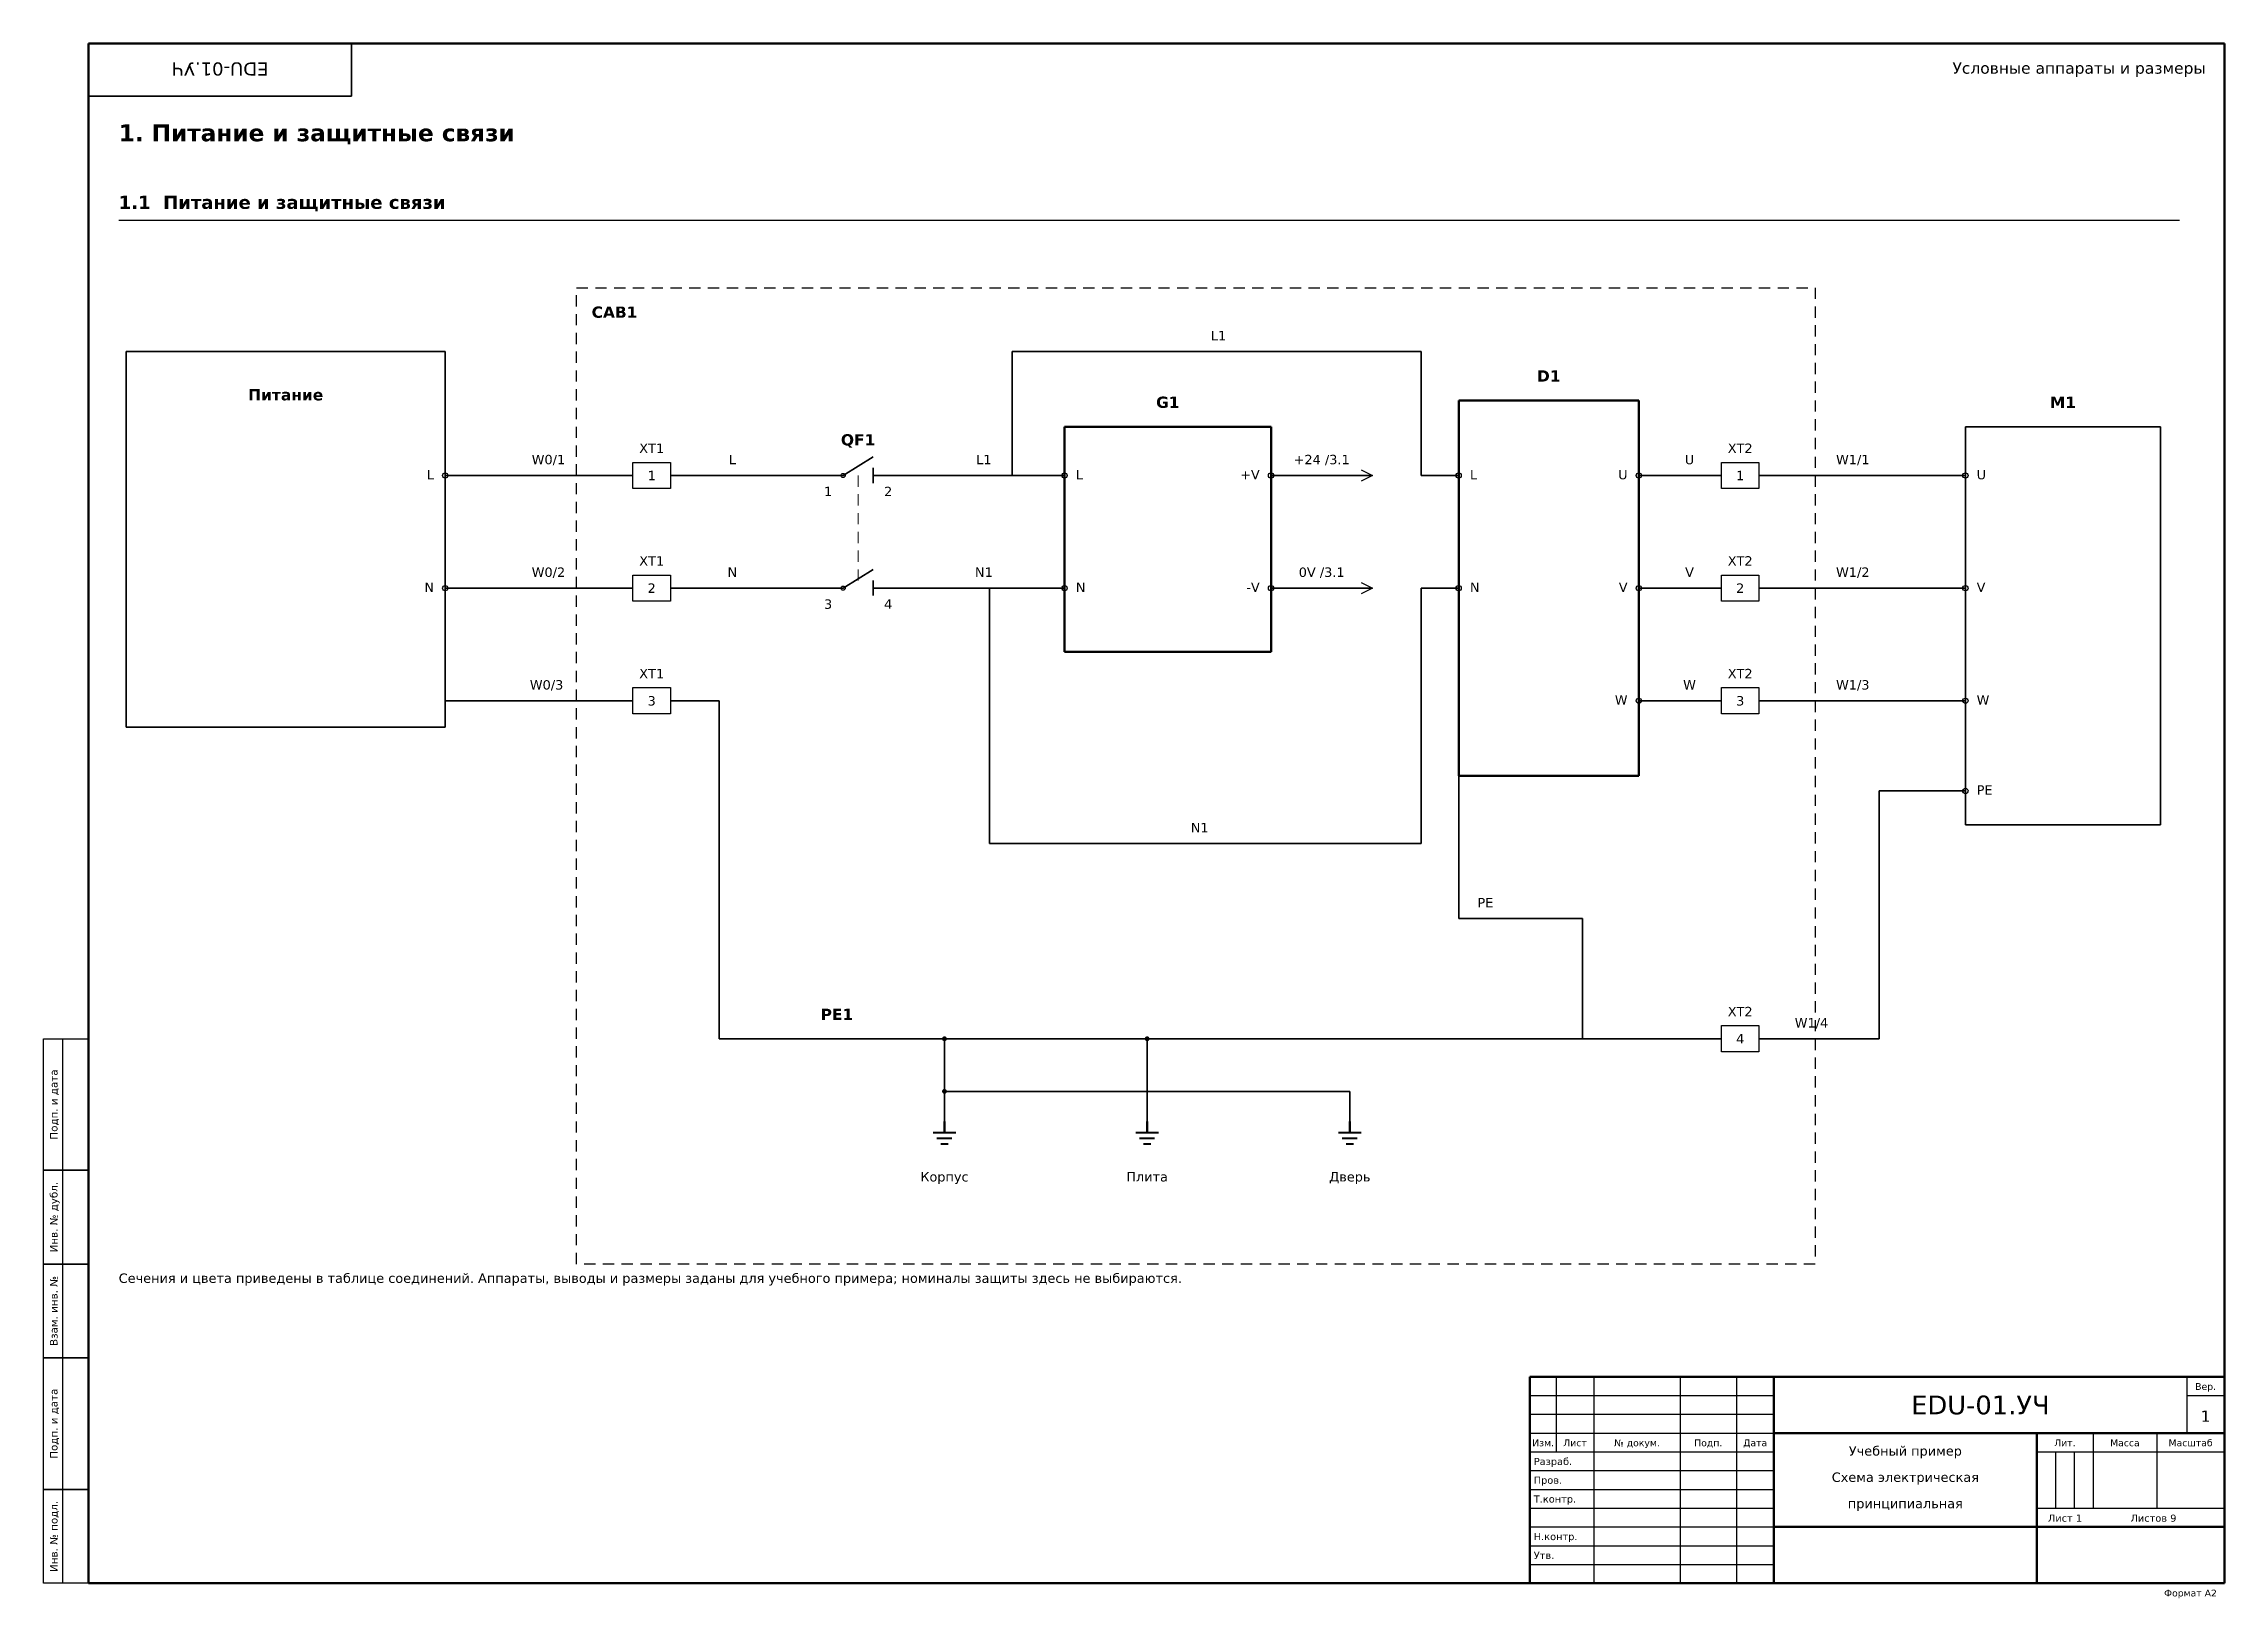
# Model space of a CAD drawing. Header units: millimetres. Extents: x 8 to 589, y 1 to 415.
import ezdxf
from ezdxf.enums import TextEntityAlignment as Align

# ---------------------------------------------------------------- set-up
doc = ezdxf.new("R2010")
doc.units = ezdxf.units.MM
doc.linetypes.add('SCHEME_DASH', pattern=[5, 3, -2])
for name, color, linetype in [('FRAME', 7, 'Continuous'), ('MECHANICAL', 7, 'Continuous'), ('NOTES', 7, 'Continuous'), ('PE', 7, 'Continuous'), ('SYMBOL', 7, 'Continuous'), ('TEXT', 7, 'Continuous'), ('WIRE', 7, 'Continuous')]:
    doc.layers.add(name, color=color, linetype=linetype)
doc.styles.add('F', font='DejaVuSans.ttf')
doc.styles.add('FB', font='DejaVuSans-Bold.ttf')

msp = doc.modelspace()

# ---------------------------------------------------------------- hatches: boundary and pattern name
at = {"layer": 'WIRE'}
for points in [[(248.65, 150), (248.6, 150.25), (248.46, 150.46), (248.25, 150.6), (248, 150.65), (247.75, 150.6), (247.54, 150.46), (247.4, 150.25), (247.35, 150), (247.4, 149.75), (247.54, 149.54), (247.75, 149.4), (248, 149.35), (248.25, 149.4), (248.46, 149.54), (248.6, 149.75)], [(302.65, 150), (302.6, 150.25), (302.46, 150.46), (302.25, 150.6), (302, 150.65), (301.75, 150.6), (301.54, 150.46), (301.4, 150.25), (301.35, 150), (301.4, 149.75), (301.54, 149.54), (301.75, 149.4), (302, 149.35), (302.25, 149.4), (302.46, 149.54), (302.6, 149.75)], [(248.65, 136), (248.6, 136.25), (248.46, 136.46), (248.25, 136.6), (248, 136.65), (247.75, 136.6), (247.54, 136.46), (247.4, 136.25), (247.35, 136), (247.4, 135.75), (247.54, 135.54), (247.75, 135.4), (248, 135.35), (248.25, 135.4), (248.46, 135.54), (248.6, 135.75)]]:
    msp.add_hatch(color=7, dxfattribs=at).paths.add_polyline_path(points)

# ---------------------------------------------------------------- linework, layer by layer
at = {"layer": 'FRAME', "lineweight": 50}
for p, q in [((20, 415), (589, 415)), ((20, 5), (20, 415)), ((589, 415), (589, 5)), ((404, 60), (589, 60)), ((404, 5), (404, 60)), ((469, 60), (469, 5)), ((589, 60), (589, 5)), ((469, 45), (589, 45)), ((539, 45), (539, 5)), ((469, 20), (589, 20)), ((589, 5), (20, 5)), ((589, 5), (404, 5))]:
    msp.add_line(p, q, dxfattribs=at)
at = {"layer": 'FRAME', "lineweight": 35}
for p, q in [((20, 415), (90, 415)), ((20, 401), (20, 415)), ((90, 415), (90, 401)), ((90, 401), (20, 401))]:
    msp.add_line(p, q, dxfattribs=at)
at = {"layer": 'FRAME', "lineweight": 25}
for p, q in [((8, 150), (20, 150)), ((8, 115), (8, 150)), ((13, 150), (13, 115)), ((20, 150), (20, 115)), ((8, 115), (20, 115)), ((8, 90), (8, 115)), ((20, 115), (8, 115)), ((13, 115), (13, 90)), ((20, 115), (20, 90)), ((8, 90), (20, 90)), ((8, 65), (8, 90)), ((20, 90), (8, 90)), ((13, 90), (13, 65)), ((20, 90), (20, 65)), ((8, 65), (20, 65)), ((8, 30), (8, 65)), ((20, 65), (8, 65)), ((13, 65), (13, 30)), ((20, 65), (20, 30)), ((411, 60), (411, 40)), ((421, 60), (421, 40)), ((444, 60), (444, 40)), ((459, 60), (459, 40)), ((469, 60), (469, 40)), ((579, 60), (579, 45)), ((404, 55), (469, 55)), ((579, 55), (589, 55)), ((404, 50), (469, 50)), ((404, 45), (469, 45)), ((554, 45), (554, 25)), ((571, 45), (571, 25)), ((404, 40), (469, 40)), ((404, 35), (469, 35)), ((421, 40), (421, 5)), ((444, 40), (444, 5)), ((459, 40), (459, 5)), ((539, 40), (589, 40)), ((544, 40), (544, 25)), ((549, 40), (549, 25)), ((8, 30), (20, 30)), ((8, 5), (8, 30)), ((20, 30), (8, 30)), ((13, 30), (13, 5)), ((20, 30), (20, 5)), ((404, 30), (469, 30)), ((404, 25), (469, 25)), ((539, 25), (589, 25)), ((404, 20), (469, 20)), ((404, 15), (469, 15)), ((404, 10), (469, 10)), ((20, 5), (8, 5))]:
    msp.add_line(p, q, dxfattribs=at)
at = {"layer": 'MECHANICAL', "linetype": 'SCHEME_DASH', "lineweight": 25}
for p, q in [((150, 350), (480, 350)), ((150, 90), (150, 350)), ((480, 350), (480, 90)), ((480, 90), (150, 90))]:
    msp.add_line(p, q, dxfattribs=at)
at = {"layer": 'MECHANICAL', "linetype": 'SCHEME_DASH', "lineweight": 20}
msp.add_line((225, 300), (225, 270), dxfattribs=at)
at = {"layer": 'NOTES', "lineweight": 25}
msp.add_line((28, 368), (577, 368), dxfattribs=at)
at = {"layer": 'PE', "lineweight": 35}
for p, q in [((115, 240), (165, 240)), ((175, 240), (188, 240)), ((188, 240), (188, 150)), ((385, 182), (385, 228)), ((497, 150), (497, 216)), ((497, 216), (520, 216)), ((418, 182), (385, 182)), ((418, 150), (418, 182)), ((188, 150), (438, 150)), ((248, 150), (248, 128)), ((302, 150), (302, 128)), ((438, 150), (455, 150)), ((465, 150), (497, 150)), ((248, 136), (356, 136)), ((356, 136), (356, 128))]:
    msp.add_line(p, q, dxfattribs=at)
at = {"layer": 'PE', "lineweight": 50}
for p, q in [((248, 128), (248, 125)), ((302, 128), (302, 125)), ((356, 128), (356, 125))]:
    msp.add_line(p, q, dxfattribs=at)
at = {"layer": 'PE', "lineweight": 40}
for p, q in [((245, 125), (251, 125)), ((246, 123.5), (250, 123.5)), ((299, 125), (305, 125)), ((300, 123.5), (304, 123.5)), ((353, 125), (359, 125)), ((354, 123.5), (358, 123.5)), ((247, 122), (249, 122)), ((301, 122), (303, 122)), ((355, 122), (357, 122))]:
    msp.add_line(p, q, dxfattribs=at)
at = {"layer": 'SYMBOL', "lineweight": 35}
for p, q in [((30, 333), (115, 333)), ((30, 233), (30, 333)), ((115, 333), (115, 233)), ((520, 313), (572, 313)), ((520, 207), (520, 313)), ((572, 313), (572, 207)), ((221, 300), (229, 305)), ((229, 302), (229, 298)), ((221, 270), (229, 275)), ((229, 272), (229, 268)), ((115, 233), (30, 233)), ((572, 207), (520, 207))]:
    msp.add_line(p, q, dxfattribs=at)
at = {"layer": 'SYMBOL', "lineweight": 50}
for p, q in [((385, 320), (433, 320)), ((385, 220), (385, 320)), ((433, 320), (433, 220)), ((280, 313), (335, 313)), ((280, 253), (280, 313)), ((335, 313), (335, 253)), ((335, 253), (280, 253)), ((433, 220), (385, 220))]:
    msp.add_line(p, q, dxfattribs=at)
at = {"layer": 'SYMBOL', "lineweight": 30}
for p, q in [((165, 303.5), (175, 303.5)), ((165, 296.5), (165, 303.5)), ((175, 303.5), (175, 296.5)), ((455, 303.5), (465, 303.5)), ((455, 296.5), (455, 303.5)), ((465, 303.5), (465, 296.5)), ((175, 296.5), (165, 296.5)), ((359, 301.5), (362, 300)), ((362, 300), (359, 298.5)), ((465, 296.5), (455, 296.5)), ((165, 273.5), (175, 273.5)), ((165, 266.5), (165, 273.5)), ((175, 273.5), (175, 266.5)), ((455, 273.5), (465, 273.5)), ((455, 266.5), (455, 273.5)), ((465, 273.5), (465, 266.5)), ((359, 271.5), (362, 270)), ((362, 270), (359, 268.5)), ((175, 266.5), (165, 266.5)), ((465, 266.5), (455, 266.5)), ((165, 243.5), (175, 243.5)), ((165, 236.5), (165, 243.5)), ((175, 243.5), (175, 236.5)), ((455, 243.5), (465, 243.5)), ((455, 236.5), (455, 243.5)), ((465, 243.5), (465, 236.5)), ((175, 236.5), (165, 236.5)), ((465, 236.5), (455, 236.5)), ((455, 153.5), (465, 153.5)), ((455, 146.5), (455, 153.5)), ((465, 153.5), (465, 146.5)), ((465, 146.5), (455, 146.5))]:
    msp.add_line(p, q, dxfattribs=at)
for centre, radius in [((115, 300), 0.7), ((221, 300), 0.55), ((280, 300), 0.7), ((335, 300), 0.7), ((385, 300), 0.7), ((433, 300), 0.7), ((520, 300), 0.7), ((115, 270), 0.7), ((221, 270), 0.55), ((280, 270), 0.7), ((335, 270), 0.7), ((385, 270), 0.7), ((433, 270), 0.7), ((520, 270), 0.7), ((433, 240), 0.7), ((520, 240), 0.7), ((520, 216), 0.7)]:
    msp.add_circle(centre, radius, dxfattribs=at)
at = {"layer": 'WIRE', "lineweight": 35}
for p, q in [((266, 300), (266, 333)), ((266, 333), (375, 333)), ((375, 333), (375, 300)), ((115, 300), (165, 300)), ((175, 300), (213, 300)), ((213, 300), (221, 300)), ((229, 300), (237, 300)), ((237, 300), (280, 300)), ((280, 300), (266, 300)), ((335, 300), (362, 300)), ((375, 300), (385, 300)), ((433, 300), (455, 300)), ((465, 300), (520, 300)), ((115, 270), (165, 270)), ((175, 270), (213, 270)), ((213, 270), (221, 270)), ((229, 270), (237, 270)), ((237, 270), (280, 270)), ((280, 270), (260, 270)), ((260, 270), (260, 202)), ((335, 270), (362, 270)), ((375, 202), (375, 270)), ((375, 270), (385, 270)), ((433, 270), (455, 270)), ((465, 270), (520, 270)), ((433, 240), (455, 240)), ((465, 240), (520, 240)), ((260, 202), (375, 202))]:
    msp.add_line(p, q, dxfattribs=at)

# ---------------------------------------------------------------- texts
at = {"layer": 'FRAME', "style": 'F'}
for s, height, rotation, p in [('EDU-01.УЧ', 3.5, 180, (55, 410)), ('Подп. и дата', 2, 90, (11.7, 132.5)), ('Инв. № дубл.', 2, 90, (11.7, 102.5)), ('Взам. инв. №', 2, 90, (11.7, 77.5)), ('Подп. и дата', 2, 90, (11.7, 47.5)), ('Инв. № подл.', 2, 90, (11.7, 17.5))]:
    msp.add_text(s, height=height, rotation=rotation, dxfattribs=at).set_placement(p, align=Align.CENTER)
for s, height, p in [('Вер.', 1.8, (584, 56.5)), ('EDU-01.УЧ', 5, (524, 50)), ('1', 3, (584, 48)), ('Изм.', 1.8, (407.5, 41.5)), ('Лист', 1.8, (416, 41.5)), ('№ докум.', 1.8, (432.5, 41.5)), ('Подп.', 1.8, (451.5, 41.5)), ('Дата', 1.8, (464, 41.5)), ('Учебный пример', 2.5, (504, 39)), ('Лит.', 1.8, (546.5, 41.5)), ('Масса', 1.8, (562.5, 41.5)), ('Масштаб', 1.8, (580, 41.5)), ('Схема электрическая', 2.5, (504, 32)), ('принципиальная', 2.5, (504, 25))]:
    msp.add_text(s, height=height, dxfattribs=at).set_placement(p, align=Align.CENTER)
for s, p in [('Разраб.', (405, 36.5)), ('Пров.', (405, 31.5)), ('Т.контр.', (405, 26.5)), ('Лист 1', (542, 21.4)), ('Листов 9', (564, 21.4)), ('Н.контр.', (405, 16.5)), ('Утв.', (405, 11.5))]:
    msp.add_text(s, height=1.9, dxfattribs=at).set_placement(p)
msp.add_text('Формат A2', height=1.8, dxfattribs=at).set_placement((587, 1.5), align=Align.RIGHT)
at = {"layer": 'TEXT', "style": 'F'}
for s, height, p in [('Условные аппараты и размеры', 3, (584, 407)), ('L', 2.5, (112, 299)), ('+V', 2.5, (332, 299)), ('U', 2.5, (430, 299)), ('N', 2.5, (112, 269)), ('-V', 2.5, (332, 269)), ('V', 2.5, (430, 269)), ('W', 2.5, (430, 239))]:
    msp.add_text(s, height=height, dxfattribs=at).set_placement(p, align=Align.RIGHT)
at = {"layer": 'TEXT'}
for s, height, style, p in [('1. Питание и защитные связи', 4.5, 'FB', (28, 389)), ('1.1  Питание и защитные связи', 3.5, 'FB', (28, 371)), ('CAB1', 3, 'FB', (154, 342)), ('L', 2.5, 'F', (283, 299)), ('L', 2.5, 'F', (388, 299)), ('U', 2.5, 'F', (523, 299)), ('N', 2.5, 'F', (283, 269)), ('N', 2.5, 'F', (388, 269)), ('V', 2.5, 'F', (523, 269)), ('W', 2.5, 'F', (523, 239)), ('PE', 2.5, 'F', (523, 215)), ('PE', 2.5, 'F', (390, 185)), ('PE1', 3, 'FB', (215, 155)), ('Сечения и цвета приведены в таблице соединений. Аппараты, выводы и размеры заданы для учебного примера; номиналы защиты здесь не выбираются.', 2.5, 'F', (28, 85))]:
    msp.add_text(s, height=height, dxfattribs=dict(at, style=style)).set_placement(p)
for s, height, style, p in [('L1', 2.5, 'F', (321, 336)), ('D1', 3, 'FB', (409, 325)), ('Питание', 3, 'FB', (72.5, 320)), ('G1', 3, 'FB', (307.5, 318)), ('M1', 3, 'FB', (546, 318)), ('XT1', 2.5, 'F', (170, 306)), ('QF1', 3, 'FB', (225, 308)), ('XT2', 2.5, 'F', (460, 306)), ('W0/1', 2.5, 'F', (142.5, 303)), ('L', 2.5, 'F', (191.5, 303)), ('L1', 2.5, 'F', (258.5, 303)), ('+24 /3.1', 2.5, 'F', (348.5, 303)), ('U', 2.5, 'F', (446.5, 303)), ('W1/1', 2.5, 'F', (490, 303)), ('1', 2.5, 'F', (170, 298.75)), ('1', 2.5, 'F', (217, 294.5)), ('2', 2.5, 'F', (233, 294.5)), ('1', 2.5, 'F', (460, 298.75)), ('W0/2', 2.5, 'F', (142.5, 273)), ('XT1', 2.5, 'F', (170, 276)), ('N', 2.5, 'F', (191.5, 273)), ('N1', 2.5, 'F', (258.5, 273)), ('0V /3.1', 2.5, 'F', (348.5, 273)), ('V', 2.5, 'F', (446.5, 273)), ('XT2', 2.5, 'F', (460, 276)), ('W1/2', 2.5, 'F', (490, 273)), ('2', 2.5, 'F', (170, 268.75)), ('2', 2.5, 'F', (460, 268.75)), ('3', 2.5, 'F', (217, 264.5)), ('4', 2.5, 'F', (233, 264.5)), ('W0/3', 2.5, 'F', (142, 243)), ('XT1', 2.5, 'F', (170, 246)), ('W', 2.5, 'F', (446.5, 243)), ('XT2', 2.5, 'F', (460, 246)), ('W1/3', 2.5, 'F', (490, 243)), ('3', 2.5, 'F', (170, 238.75)), ('3', 2.5, 'F', (460, 238.75)), ('N1', 2.5, 'F', (316, 205)), ('XT2', 2.5, 'F', (460, 156)), ('4', 2.5, 'F', (460, 148.75)), ('W1/4', 2.5, 'F', (479, 153)), ('Корпус', 2.5, 'F', (248, 112)), ('Плита', 2.5, 'F', (302, 112)), ('Дверь', 2.5, 'F', (356, 112))]:
    msp.add_text(s, height=height, dxfattribs=dict(at, style=style)).set_placement(p, align=Align.CENTER)

doc.saveas('drawing.dxf')
